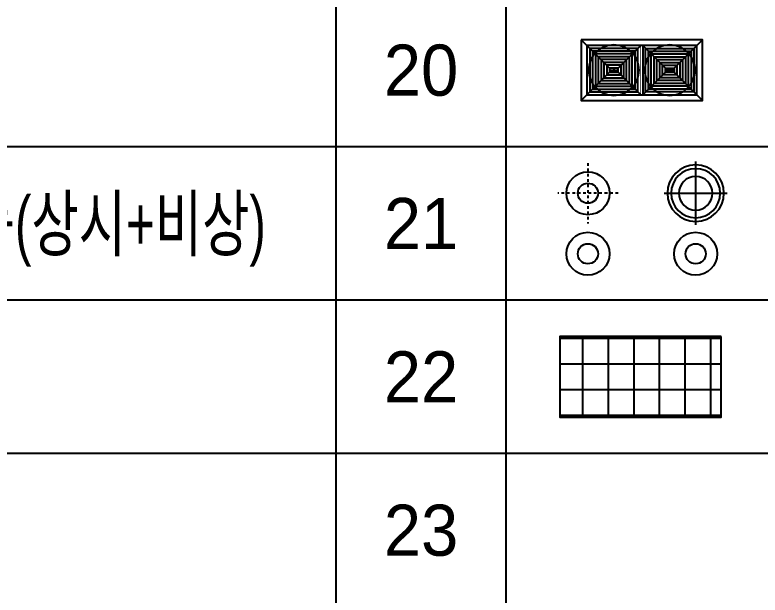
# Model space of a CAD drawing. Header units: millimetres. Extents: x 0 to 841, y 0 to 735.
# Drawn here: x 765.57 to 793.24, y 397.79 to 419.35 of the extents above; entities that cross this region are included whole.
import ezdxf
from ezdxf.enums import TextEntityAlignment as Align

# ---------------------------------------------------------------- set-up
doc = ezdxf.new("R2010")
doc.units = ezdxf.units.MM
doc.linetypes.add('DCEN', pattern=[4, 2.5, -0.5, 0.5, -0.5])
doc.layers.get('0').update_dxf_attribs({"linetype": 'CONTINUOUS'})
for name, color, linetype in [('600-01. 천장평면도(확대 평면도)$0$A-TEXT-NOTE', 7, 'CONTINUOUS'), ('A-CEIL_F', 252, 'CONTINUOUS'), ('A-SYM', 7, 'CONTINUOUS'), ('A-TEXT-NOTE', 7, 'CONTINUOUS'), ('DUCT-R', 6, 'CONTINUOUS'), ('DUCT-S', 3, 'CONTINUOUS'), ('LG-DIFF', 30, 'CONTINUOUS'), ('M-S-DIFF', 92, 'CONTINUOUS')]:
    doc.layers.add(name, color=color, linetype=linetype)
doc.styles.add('600-01. 천장평면도(확대 평면도)$0$Gtx', font='')
doc.styles.add('Gtx', font='')
doc.styles.get('600-01. 천장평면도(확대 평면도)$0$Gtx').set_extended_font_data('Dotum')
doc.styles.get('Gtx').set_extended_font_data('Dotum')

# ---------------------------------------------------------------- blocks, each defined once
blk = doc.blocks.new('Diff-RA_01')
at = {"layer": 'LG-DIFF'}
for p, q in [((-160, 160), (-300, 300)), ((160, 160), (300, 300)), ((-117, 160), (-5, 272)), ((117, 160), (5, 272)), ((-160, 140), (-300, 0)), ((-117, 140), (-5, 28)), ((117, 140), (5, 28)), ((160, 140), (300, 0))]:
    blk.add_line(p, q, dxfattribs=at)
at = {"layer": 'LG-DIFF', "color": 250}
for p, q in [((-160, 150), (-117, 150)), ((-138.5, 140), (-138.5, 160)), ((117, 150), (160, 150)), ((138.5, 140), (138.5, 160))]:
    blk.add_line(p, q, dxfattribs=at)
at = {"layer": 'LG-DIFF'}
for points in [[(-300, 0), (-300, 300), (300, 300), (300, 0)], [(-272, 28), (-272, 272), (272, 272), (272, 28)], [(5, 272), (272, 272), (272, 28), (5, 28)], [(-258, 258), (-19, 258), (-19, 42), (-258, 42)], [(-244, 244), (-33, 244), (-33, 56), (-244, 56)], [(-230, 230), (-47, 230), (-47, 70), (-230, 70)], [(258, 258), (19, 258), (19, 42), (258, 42)], [(244, 244), (33, 244), (33, 56), (244, 56)], [(230, 230), (47, 230), (47, 70), (230, 70)], [(-216, 216), (-61, 216), (-61, 84), (-216, 84)], [(-202, 202), (-75, 202), (-75, 98), (-202, 98)], [(-188, 188), (-89, 188), (-89, 112), (-188, 112)], [(216, 216), (61, 216), (61, 84), (216, 84)], [(202, 202), (75, 202), (75, 98), (202, 98)], [(188, 188), (89, 188), (89, 112), (188, 112)], [(-174, 174), (-103, 174), (-103, 126), (-174, 126)], [(-160, 160), (-117, 160), (-117, 140), (-160, 140)], [(174, 174), (103, 174), (103, 126), (174, 126)], [(160, 160), (117, 160), (117, 140), (160, 140)]]:
    blk.add_lwpolyline(points, close=True, dxfattribs=at)
at = {"layer": 'LG-DIFF', "const_width": 3}
for points in [[(-272, 272), (-5, 272), (-5, 28), (-272, 28)], [(272, 272), (5, 272), (5, 28), (272, 28)]]:
    blk.add_lwpolyline(points, close=True, dxfattribs=at)
at = {"layer": 'LG-DIFF', "color": 250}
for centre in [(-138.5, 150), (138.5, 150)]:
    blk.add_circle(centre, 125, dxfattribs=at)
blk = doc.blocks.new('Diff-SA_11')
at = {"layer": 'DUCT-S'}
for radius in [160, 75]:
    blk.add_circle((397934.2, -2502838.8), radius, dxfattribs=at)
blk = doc.blocks.new('Diff-RA_11')
at = {"layer": 'DUCT-R'}
for radius in [160, 75]:
    blk.add_circle((397934.2, -2503683.2), radius, dxfattribs=at)
blk = doc.blocks.new('Diff-EA_01')
at = {"color": 9, "linetype": 'DCEN'}
for p, q in [((0, -224), (0, 224)), ((-224, 0), (224, 0))]:
    blk.add_line(p, q, dxfattribs=at)
at = {"color": 0}
blk.add_circle((0, 0), 160, dxfattribs=at)
at = {"color": 9}
blk.add_circle((0, 0), 75, dxfattribs=at)
blk = doc.blocks.new('Diff-SA_01')
at = {"layer": 'LG-DIFF', "color": 1}
for p, q in [((235, 470), (235, 0)), ((0, 235), (470, 235))]:
    blk.add_line(p, q, dxfattribs=at)
at = {"layer": 'LG-DIFF', "color": 0}
for radius in [210, 182.5, 125]:
    blk.add_circle((235, 235), radius, dxfattribs=at)

msp = doc.modelspace()

# ---------------------------------------------------------------- hatches: boundary and pattern name
at = {"layer": 'A-CEIL_F'}
h = msp.add_hatch(dxfattribs=at)
h.set_pattern_fill('NET', color=256, scale=0.3, style=0)
h.set_pattern_definition([(0, (58050, -7199.3333), (0, 0.9525), []), (90, (58050, -7199.3333), (-0.9525, 6e-17), [])])
h.paths.add_polyline_path([(791.8, 407.398), (785.8, 407.398), (785.8, 404.398), (791.8, 404.398)])

# ---------------------------------------------------------------- linework, layer by layer
at = {"layer": 'A-SYM', "color": 1}
for p, q in [((777.5, 380.248), (777.5, 460.348)), ((783.8, 454.348), (783.8, 380.248)), ((822.5, 414.448), (732.5, 414.448)), ((822.5, 408.748), (732.5, 408.748)), ((822.568, 403.048), (732.5, 403.048))]:
    msp.add_line(p, q, dxfattribs=at)
at = {"layer": 'DUCT-S'}
msp.add_lwpolyline([(791.8, 407.398), (785.8, 407.398), (785.8, 404.398), (791.8, 404.398)], close=True, dxfattribs=at)

# ---------------------------------------------------------------- block references
at = {"layer": 'DUCT-R', "lineweight": -2, "xscale": 0.004999999999999999, "yscale": 0.004999999999999999, "zscale": 0.004999999999999999}
msp.add_blockref('Diff-RA_11', (-1202.824, 12928.889), dxfattribs=at)
at = {"layer": 'DUCT-S', "color": 3, "xscale": 0.004999999999999999, "yscale": 0.004999999999999999, "zscale": 0.004999999999999999}
msp.add_blockref('Diff-SA_11', (-1198.824, 12924.667), dxfattribs=at)
at = {"layer": 'LG-DIFF', "color": 2, "xscale": -0.0075, "yscale": 0.0075, "zscale": 0.0075, "rotation": 180}
msp.add_blockref('Diff-RA_01', (788.848, 418.423), dxfattribs=at)
at = {"layer": 'LG-DIFF', "color": 4, "xscale": -0.004999999999999999, "yscale": 0.004999999999999999, "zscale": 0.004999999999999999, "rotation": 180}
msp.add_blockref('Diff-SA_01', (789.673, 413.898), dxfattribs=at)
at = {"layer": 'M-S-DIFF', "xscale": 0.004999999999999999, "yscale": 0.004999999999999999, "zscale": 0.004999999999999999, "rotation": 180}
msp.add_blockref('Diff-EA_01', (786.848, 412.723), dxfattribs=at)

# ---------------------------------------------------------------- texts
at = {"layer": '600-01. 천장평면도(확대 평면도)$0$A-TEXT-NOTE', "style": '600-01. 천장평면도(확대 평면도)$0$Gtx', "width": 0.7}
msp.add_text('LED 원형직부센서등(상시+비상)', height=2, dxfattribs=at).set_placement((749.201, 411.598), align=Align.MIDDLE_LEFT)
at = {"layer": 'A-TEXT-NOTE', "style": 'Gtx'}
for s, p in [('20', (780.65, 417.298)), ('21', (780.65, 411.598)), ('22', (780.65, 405.898)), ('23', (780.65, 400.198))]:
    msp.add_text(s, height=1.9, dxfattribs=at).set_placement(p, align=Align.MIDDLE_CENTER)

doc.saveas('drawing.dxf')
